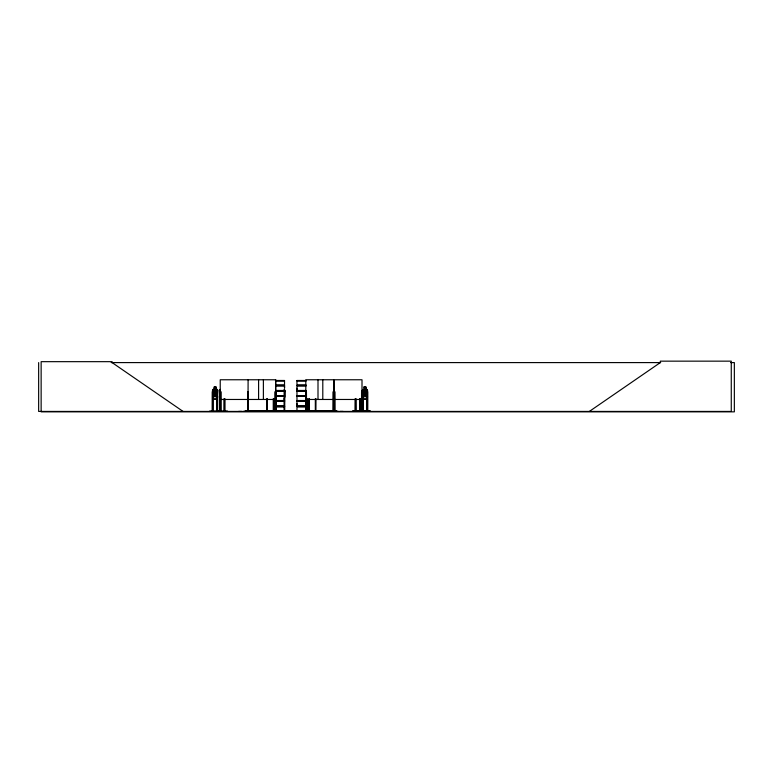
<?xml version="1.0" encoding="UTF-8"?>
<svg xmlns="http://www.w3.org/2000/svg" width="773" height="773" viewBox="0 0 773 773"><rect width="100%" height="100%" fill="white"/><g stroke="black" fill="none" stroke-linecap="round" stroke-linejoin="round"><path stroke-width="1.16" d="M284.522 385.94L284.522 388.201L284.532 385.94L275.932 385.94M306.185 405.96L296.967 405.96L296.977 403.699M306.031 390.462L296.967 390.462L296.977 388.201M275.294 411.246L275.294 391.737M306.04 395.979L296.88 395.844L306.04 395.737L296.977 395.621L296.967 391.38L306.031 391.38M217.068 399.168L217.706 390.249L217.107 389.399L215.938 389.399M366.866 399.09L367.436 390.288M367.552 396.762L366.904 399.168L362.885 399.168M245.08 411.371L250.887 411.371M245.089 411.062L250.877 411.062L243.379 411.429M331.259 411.371L336.825 411.023L331.211 411.429M209.686 411.062L227.417 411.062M216.894 411.371L216.942 391.737L217.6 391.737M352.594 411.381L370.286 411.062L352.643 411.033M217.416 411.381L217.416 391.737M284.049 399.168L284.879 396.762L284.879 390.249L284.029 389.399M266.55 411.371L266.617 410.714M277.42 411.371L277.565 410.714M212.43 411.429L212.507 390.259L213.058 389.399L214.285 389.399M213.135 399.09L212.565 390.259L213.116 389.399M219.696 411.429L219.725 390.259L220.266 389.399L219.725 396.762L220.315 399.168M362.353 390.259L362.508 411.429L362.353 390.259L362.952 389.399L364.122 389.399M589.355 411.429L660.316 362.595L660.316 361.155L731.268 361.155L731.268 411.429L38.65 411.429L38.65 362.595M359.725 411.381L360.605 410.714M296.977 411.11L310.785 411.429L296.948 411.42M111.196 362.595L660.683 362.595M730.727 362.595L734.35 362.595L734.35 411.845L41.143 411.845L41.143 361.667L112.104 361.667L112.104 362.595L183.056 411.429M275.468 380.48L284.541 380.48M296.958 380.48L306.195 380.48M275.468 380.654L284.541 380.654L284.522 385.031L275.932 385.031M306.195 380.654L296.958 380.645L296.977 385.031L306.031 385.031M275.942 380.934L284.522 380.934M296.977 380.934L306.021 380.934M275.884 385.341L284.599 385.341M296.909 385.341L306.089 385.341M275.884 385.621L284.599 385.621M296.909 385.621L306.089 385.621M306.031 385.94L296.967 385.94L296.967 390.462M364.064 386.973L365.832 386.973L365.832 389.399M214.285 387.051L215.938 387.051M364.122 387.051L365.784 387.051M365.784 389.399L366.943 389.399L367.552 390.249L367.552 411.429M213.077 389.476L217.078 389.476M362.924 389.476L366.924 389.476M217.049 389.399L217.706 390.249M275.932 390.462L284.532 390.462M275.884 390.78L284.599 390.78M296.909 390.78L306.089 390.78M275.884 391.061L284.599 391.061M296.909 391.061L306.089 391.061M275.932 391.38L284.532 391.38M284.802 391.737L284.135 391.737L284.058 411.429M305.808 391.737L306.456 391.737L306.514 411.429M334.158 391.737L334.806 391.737L334.864 411.429M362.382 391.737L363.03 391.737L363.117 411.023M275.942 395.621L284.522 395.621L275.932 395.747M275.932 395.931L284.541 395.979M275.932 396.134L284.541 396.163M306.04 396.134L296.958 396.143L296.977 400.52L306.185 400.52M275.942 396.423L284.522 396.423M296.977 396.423L306.021 396.423M212.565 396.762L213.097 399.168L217.126 399.168M217.706 396.762L217.02 399.09L213.077 399.09M362.411 396.762L362.933 399.168M362.924 399.09L366.924 399.09M220.237 399.467L275.584 399.467M305.808 399.467L333.665 399.467M334.158 399.467L362.015 399.467M275.932 400.52L284.532 400.52M275.884 400.839L284.599 400.839M296.909 400.839L306.253 400.839M275.884 401.119L284.599 401.119M296.909 401.119L306.253 401.119M275.932 401.429L284.532 401.429M306.185 401.429L296.967 401.429L296.967 405.96M275.932 405.96L284.532 405.96M275.884 406.269L284.599 406.269M296.909 406.269L306.253 406.269M275.884 406.55L284.599 406.55M296.909 406.55L306.253 406.55M275.932 406.869L284.532 406.869M306.185 406.869L296.967 406.869L296.967 411.236M212.227 410.714L213.01 410.714L213.01 411.429M216.875 410.714L217.657 410.714M219.445 410.714L220.962 410.714L220.769 411.429M224.866 410.714L224.093 410.714L224.102 411.429M333.917 410.714L247.563 410.714L247.573 411.429M334.873 410.714L334.091 410.714L334.1 411.429M355.966 410.714L355.184 410.714L355.194 411.429L355.242 398.684M361.484 410.714L363.097 410.714M366.953 410.714L367.745 410.714M267.439 410.917L284.058 410.917M298.629 410.917L315.249 410.917M331.211 411.023L338.313 411.429M284.522 411.11L272.202 411.429L284.541 411.246M352.633 411.333L370.296 411.371M316.176 411.381L316.07 410.714M305.296 411.381L305.113 410.714L305.035 411.429M284.947 411.371L284.879 410.714M274.019 411.023L273.922 398.684M220.218 411.371L220.237 379.765L275.584 379.765L275.584 411.429M273.149 411.371L273.178 410.714M367.648 411.429L367.677 391.737L367.02 391.737L366.962 411.429M367.281 410.714L367.407 411.429M367.204 391.737L367.146 411.429M365.784 386.973L366.576 394.81L365.726 396.752L364.122 396.752L363.262 394.81L363.262 390.288L364.122 389.476L364.122 386.973M362.846 391.737L362.904 411.429M362.643 410.714L362.74 411.429M362.257 411.429L362.199 391.737L361.551 391.737L361.551 411.429M361.812 410.714L361.938 411.429L362.015 379.765L334.158 379.765L334.158 411.429M361.735 391.737L361.735 411.429M360.547 398.684L360.595 411.429M360.363 398.684L360.363 411.429M360.257 410.714L360.276 411.429M360.073 398.684L360.073 411.429L359.889 398.684M355.899 398.684L355.957 411.429M355.715 398.684L355.773 411.429M355.609 410.714L355.532 411.429M355.425 398.684L355.377 411.429M343.106 411.429L340.033 411.429M334.622 391.737L334.68 411.429M334.448 410.714L334.516 411.429M334.342 391.737L334.284 411.429M333.849 411.429L333.849 391.737L333.192 391.737L333.134 411.429M333.723 411.429L333.665 379.765L305.808 379.765L305.837 411.429M333.559 410.714L333.588 411.429M333.376 391.737L333.318 411.429M331.965 410.821L331.965 411.429M322.795 379.765L322.795 399.467M318.003 379.765L318.003 399.467M315.993 398.684L315.915 411.429M315.326 398.684L315.326 411.429M315.249 410.714L315.249 411.429M309.5 410.714L309.5 411.429M309.422 398.684L309.422 411.429M308.833 410.714L308.833 411.429M308.756 398.684L308.678 411.429M307.21 398.849L307.21 411.429M306.958 398.849L306.949 411.429L306.881 410.714M306.282 391.737L306.33 411.429M306.176 410.714L306.098 411.429M305.982 391.737L305.934 411.429M305.75 410.714L305.75 411.429M304.523 411.429L304.523 410.714L304.369 411.429M298.552 410.714L298.629 411.429M298.475 410.714L298.513 411.429M297.963 410.714L297.885 411.429L297.808 410.714M284.802 390.288L284.725 411.429M284.213 410.714L284.213 411.429M278.811 410.821L278.811 411.429M278.232 410.714L278.309 411.429M278.154 410.714L278.154 411.429M277.642 410.714L277.642 411.429M276.019 411.429L276.019 391.737L275.111 391.737L275.111 411.429M275.816 410.714L275.816 411.429M275.768 379.765L275.758 411.429M275.401 410.714L275.468 411.429M273.845 410.714L273.845 411.429M273.256 398.684L273.256 411.429M267.439 410.714L267.439 411.429M267.361 398.684L267.284 411.429M266.695 398.684L266.762 411.429M263.38 379.765L263.38 399.467M258.597 379.765L258.597 399.467M249.36 410.821L249.36 411.429M248.423 411.429L248.278 391.737L247.631 391.737L247.756 411.429M248.191 391.737L248.239 411.429M248.104 379.765L248.007 411.429L247.804 391.737M241.659 411.429L238.577 411.429M224.808 398.684L224.808 411.429M224.624 398.684L224.624 411.429M224.45 410.714L224.547 411.429M224.334 398.684L224.286 411.429M224.16 398.684L224.18 411.429M220.952 411.429L220.894 391.737L219.513 391.737L219.542 411.429M220.72 391.737L220.605 411.429M220.421 391.737L220.527 411.429M220.363 410.714L220.266 411.429M219.986 391.737L220.034 411.429M219.774 410.714L219.899 411.429M217.648 390.249L217.571 411.429M217.203 410.714L217.232 411.429M217.126 391.737L217.068 411.429M215.88 387.051L215.88 389.476M214.343 387.051L214.343 389.476L213.483 390.288L213.483 394.81L214.343 396.752L215.938 396.752L216.798 394.81L216.798 390.288L215.938 389.476L215.938 386.973L214.227 386.973L214.285 389.476M212.952 411.429L212.952 391.737L212.295 391.737L212.324 411.429M212.768 391.737L212.826 411.429M212.585 410.714L212.662 411.429M216.566 395.844L216.015 395.921L215.068 393.583L213.58 395.94L214.701 393.051L213.628 390.278L215.039 392.5L216.498 390.278L215.406 393.061L216.566 395.844M366.499 395.844L365.919 395.853L365.011 393.583L363.523 395.94L364.643 393.051L363.571 390.278L364.982 392.5L366.431 390.278L365.349 393.061L366.499 395.844M215.657 387.457L214.623 387.457L214.623 388.268L215.657 388.268L215.657 387.457M365.436 387.457L364.412 387.457L364.412 388.268L365.436 388.268L365.436 387.457M215.938 390.288L214.343 390.288L214.343 394.81L215.938 394.81L215.938 390.288M365.726 390.288L364.122 390.288L364.122 394.81L365.726 394.81L365.726 390.288"/></g></svg>
